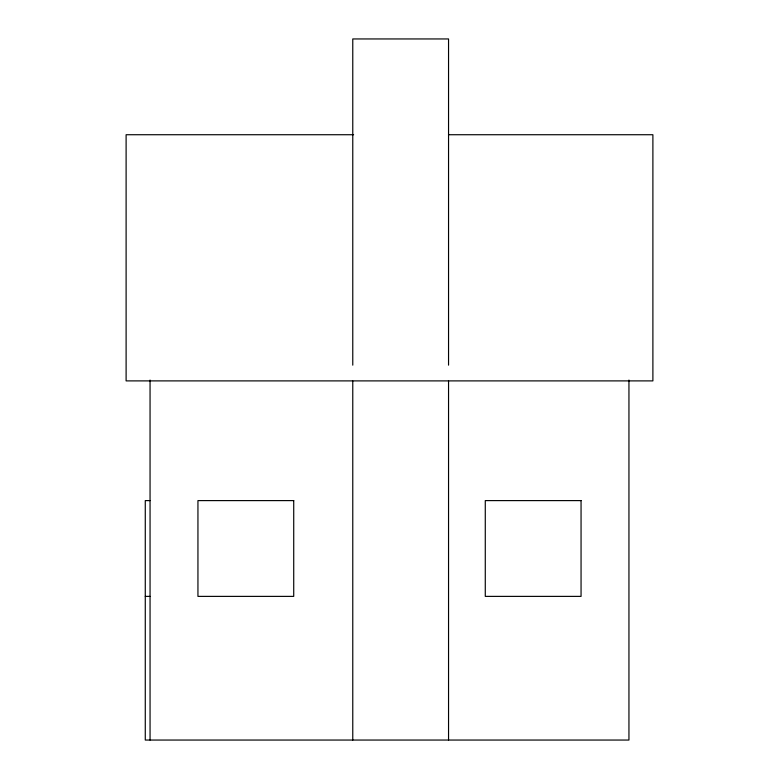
<?xml version="1.0" encoding="UTF-8"?>
<svg xmlns="http://www.w3.org/2000/svg" width="779" height="779" viewBox="0 0 779 779"><rect width="100%" height="100%" fill="white"/><g stroke="black" fill="none" stroke-linecap="round" stroke-linejoin="round"><path stroke-width="1.17" d="M353.608 134.728L126.11 134.728L126.11 380.892L652.89 380.892L652.89 134.728L448.5 134.728M150.055 500.605L145.274 500.605L145.274 740.05L628.945 740.05L628.945 380.055M145.274 596.383L150.055 596.383M448.548 365.156L448.548 38.95L352.77 38.95L352.77 365.156M448.548 380.98L448.548 740.05M352.77 380.98L352.77 740.05M150.055 380.055L150.055 740.05M293.722 500.605L197.944 500.605L197.944 596.383L293.722 596.383L293.722 500.605M581.056 500.605L485.278 500.605L485.278 596.383L581.056 596.383L581.056 500.605"/></g></svg>
